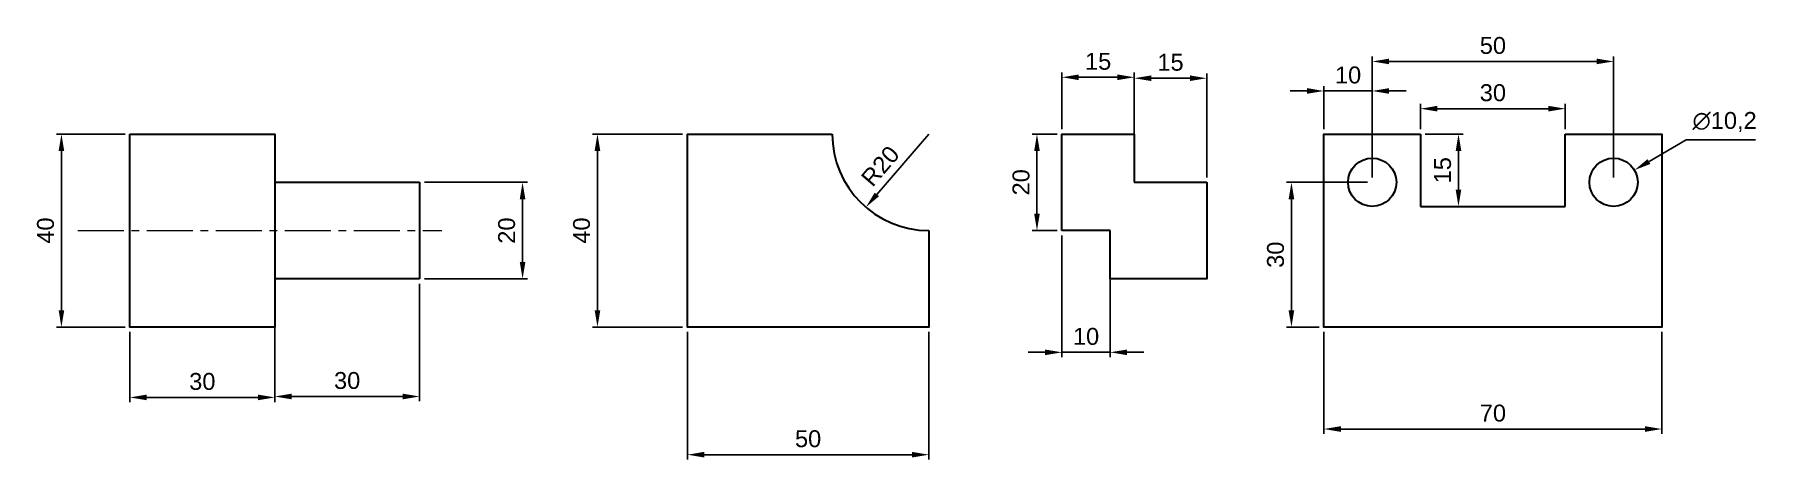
# Model space of a CAD drawing. Header units: millimetres. Extents: x 2607 to 2964, y 1555 to 1643.
import ezdxf

# ---------------------------------------------------------------- set-up
doc = ezdxf.new("R2010")
doc.units = ezdxf.units.MM
doc.linetypes.add('CENTER', pattern=[50.8, 31.75, -6.35, 6.35, -6.35])
doc.linetypes.add('CENTER2', pattern=[28.575, 19.05, -3.175, 3.175, -3.175])
doc.layers.add('centerline', color=1, linetype='CENTER', lineweight=5)
doc.layers.add('drawings', color=7, linetype='Continuous', lineweight=30)
doc.layers.add('dimensions', color=80, linetype='Continuous')
doc.styles.get("Standard").update_dxf_attribs({"font": 'arial.ttf'})
doc.dimstyles.new('AM_ISO', dxfattribs={"dimtxt": 3.5, "dimasz": 3.5, "dimexe": 1, "dimexo": 1, "dimgap": 1.5, "dimtad": 1, "dimdsep": 46, "dimtxsty": 'Standard', "dimcen": 0, "dimclrd": 256, "dimclre": 256, "dimclrt": 2, "dimadec": 0, "dimazin": 2, "dimtp": 0.1, "dimtm": 0.1, "dimtfac": 0.71, "dimtdec": 3, "dimtmove": 0, "dimatfit": 3, "dimfxl": 1, "dimlwd": -1, "dimlwe": -1, "dimarcsym": 1})
doc.dimstyles.new('AM_ISO$3', dxfattribs={"dimtxt": 3.5, "dimasz": 3.5, "dimexe": 1, "dimexo": 1, "dimgap": 1.5, "dimtad": 1, "dimtoh": 1, "dimdsep": 46, "dimtxsty": 'Standard', "dimcen": 0, "dimclrd": 256, "dimclre": 256, "dimclrt": 2, "dimadec": 0, "dimazin": 2, "dimtp": 0.1, "dimtm": 0.1, "dimtfac": 0.71, "dimtdec": 3, "dimtofl": 0, "dimtmove": 0, "dimatfit": 0, "dimfxl": 1, "dimlwd": -1, "dimlwe": -1, "dimarcsym": 1})
doc.dimstyles.new('AM_ISO$4', dxfattribs={"dimtxt": 3.5, "dimasz": 3.5, "dimexe": 1, "dimexo": 1, "dimgap": 1.5, "dimtad": 1, "dimtoh": 1, "dimdsep": 46, "dimtxsty": 'Standard', "dimcen": 0, "dimclrd": 256, "dimclre": 256, "dimclrt": 2, "dimadec": 0, "dimazin": 2, "dimtp": 0.1, "dimtm": 0.1, "dimtfac": 0.71, "dimtdec": 3, "dimtofl": 0, "dimtmove": 0, "dimatfit": 0, "dimfxl": 1, "dimlwd": -1, "dimlwe": -1, "dimarcsym": 1})

# ---------------------------------------------------------------- blocks, each defined once
blk = doc.blocks.new('*U4')
at = {"layer": 'centerline', "color": 0, "linetype": 'CENTER2', "ltscale": 0.5, "transparency": 16777216}
blk.add_line((-25.78, 0), (49.63, 0), dxfattribs=at)
blk = doc.blocks.new('*D5')
at = {"layer": 'Defpoints', "color": 0, "transparency": 16777216}
for p in [(2612.74, 1622.75), (2626.93, 1622.75), (2626.93, 1582.75)]:
    blk.add_point(p, dxfattribs=at)
at = {"layer": 'dimensions', "linetype": 'ByBlock', "transparency": 16777216}
for p, q in [((2625.93, 1622.75), (2611.74, 1622.75)), ((2612.74, 1586.25), (2612.74, 1619.25)), ((2625.93, 1582.75), (2611.74, 1582.75))]:
    blk.add_line(p, q, dxfattribs=at)
at = {"layer": 'dimensions', "transparency": 16777216}
for points in [[(2612.16, 1619.25), (2613.32, 1619.25), (2612.74, 1622.75)], [(2612.16, 1586.25), (2613.32, 1586.25), (2612.74, 1582.75)]]:
    blk.add_solid(points, dxfattribs=at)
at = {"layer": 'dimensions', "color": 2, "transparency": 16777216, "insert": (2609.45, 1602.75), "char_height": 3.5, "attachment_point": 5, "rotation": 90}
blk.add_mtext('40', dxfattribs=at)
blk = doc.blocks.new('*D6')
at = {"layer": 'Defpoints', "color": 0, "transparency": 16777216}
for p in [(2626.93, 1582.75), (2656.93, 1582.75), (2626.93, 1568.19)]:
    blk.add_point(p, dxfattribs=at)
at = {"layer": 'dimensions', "linetype": 'ByBlock', "transparency": 16777216}
for p, q in [((2626.93, 1581.75), (2626.93, 1567.19)), ((2656.93, 1581.75), (2656.93, 1567.19)), ((2653.43, 1568.19), (2630.43, 1568.19))]:
    blk.add_line(p, q, dxfattribs=at)
at = {"layer": 'dimensions', "transparency": 16777216}
for points in [[(2630.43, 1568.77), (2630.43, 1567.6), (2626.93, 1568.19)], [(2653.43, 1568.77), (2653.43, 1567.6), (2656.93, 1568.19)]]:
    blk.add_solid(points, dxfattribs=at)
at = {"layer": 'dimensions', "color": 2, "transparency": 16777216, "insert": (2641.93, 1571.48), "char_height": 3.5, "attachment_point": 5}
blk.add_mtext('30', dxfattribs=at)
blk = doc.blocks.new('*D7')
at = {"layer": 'Defpoints', "color": 0, "transparency": 16777216}
for p in [(2686.93, 1612.75), (2708.27, 1612.75), (2686.93, 1592.75)]:
    blk.add_point(p, dxfattribs=at)
at = {"layer": 'dimensions', "linetype": 'ByBlock', "transparency": 16777216}
for p, q in [((2687.93, 1612.75), (2709.27, 1612.75)), ((2708.27, 1596.25), (2708.27, 1609.25)), ((2687.93, 1592.75), (2709.27, 1592.75))]:
    blk.add_line(p, q, dxfattribs=at)
at = {"layer": 'dimensions', "transparency": 16777216}
for points in [[(2707.69, 1609.25), (2708.85, 1609.25), (2708.27, 1612.75)], [(2707.69, 1596.25), (2708.85, 1596.25), (2708.27, 1592.75)]]:
    blk.add_solid(points, dxfattribs=at)
at = {"layer": 'dimensions', "color": 2, "transparency": 16777216, "insert": (2704.98, 1602.75), "char_height": 3.5, "attachment_point": 5, "rotation": 90}
blk.add_mtext('20', dxfattribs=at)
blk = doc.blocks.new('*D8')
at = {"layer": 'Defpoints', "color": 0, "transparency": 16777216}
for p in [(2656.93, 1592.75), (2686.93, 1592.75), (2686.93, 1568.38)]:
    blk.add_point(p, dxfattribs=at)
at = {"layer": 'dimensions', "linetype": 'ByBlock', "transparency": 16777216}
for p, q in [((2656.93, 1591.75), (2656.93, 1567.38)), ((2686.93, 1591.75), (2686.93, 1567.38)), ((2660.43, 1568.38), (2683.43, 1568.38))]:
    blk.add_line(p, q, dxfattribs=at)
at = {"layer": 'dimensions', "transparency": 16777216}
for points in [[(2660.43, 1568.96), (2660.43, 1567.79), (2656.93, 1568.38)], [(2683.43, 1568.96), (2683.43, 1567.79), (2686.93, 1568.38)]]:
    blk.add_solid(points, dxfattribs=at)
at = {"layer": 'dimensions', "color": 2, "transparency": 16777216, "insert": (2671.93, 1571.67), "char_height": 3.5, "attachment_point": 5}
blk.add_mtext('30', dxfattribs=at)
blk = doc.blocks.new('*D9')
at = {"layer": 'Defpoints', "color": 0, "transparency": 16777216}
for p in [(2742.42, 1622.75), (2723.78, 1582.75), (2742.42, 1582.75)]:
    blk.add_point(p, dxfattribs=at)
at = {"layer": 'dimensions', "linetype": 'ByBlock', "transparency": 16777216}
for p, q in [((2741.42, 1622.75), (2722.78, 1622.75)), ((2723.78, 1619.25), (2723.78, 1586.25)), ((2741.42, 1582.75), (2722.78, 1582.75))]:
    blk.add_line(p, q, dxfattribs=at)
at = {"layer": 'dimensions', "transparency": 16777216}
for points in [[(2723.2, 1619.25), (2724.37, 1619.25), (2723.78, 1622.75)], [(2723.2, 1586.25), (2724.37, 1586.25), (2723.78, 1582.75)]]:
    blk.add_solid(points, dxfattribs=at)
at = {"layer": 'dimensions', "color": 2, "transparency": 16777216, "insert": (2720.5, 1602.75), "char_height": 3.5, "attachment_point": 5, "rotation": 90}
blk.add_mtext('40', dxfattribs=at)
blk = doc.blocks.new('*D10')
at = {"layer": 'Defpoints', "color": 0, "transparency": 16777216}
for p in [(2742.42, 1582.75), (2792.42, 1582.75), (2792.42, 1556.32)]:
    blk.add_point(p, dxfattribs=at)
at = {"layer": 'dimensions', "linetype": 'ByBlock', "transparency": 16777216}
for p, q in [((2742.42, 1581.75), (2742.42, 1555.32)), ((2792.42, 1581.75), (2792.42, 1555.32)), ((2745.92, 1556.32), (2788.92, 1556.32))]:
    blk.add_line(p, q, dxfattribs=at)
at = {"layer": 'dimensions', "transparency": 16777216}
for points in [[(2745.92, 1556.91), (2745.92, 1555.74), (2742.42, 1556.32)], [(2788.92, 1556.91), (2788.92, 1555.74), (2792.42, 1556.32)]]:
    blk.add_solid(points, dxfattribs=at)
at = {"layer": 'dimensions', "color": 2, "transparency": 16777216, "insert": (2767.42, 1559.61), "char_height": 3.5, "attachment_point": 5}
blk.add_mtext('50', dxfattribs=at)
blk = doc.blocks.new('*D11')
at = {"layer": 'Defpoints', "color": 0, "transparency": 16777216}
for p in [(2792.42, 1622.75), (2779.38, 1607.58)]:
    blk.add_point(p, dxfattribs=at)
at = {"layer": 'dimensions', "linetype": 'ByBlock', "transparency": 16777216}
blk.add_line((2792.42, 1622.75), (2781.66, 1610.24), dxfattribs=at)
at = {"layer": 'dimensions', "transparency": 16777216}
blk.add_solid([(2781.22, 1610.62), (2782.11, 1609.86), (2779.38, 1607.58)], dxfattribs=at)
at = {"layer": 'dimensions', "color": 2, "transparency": 16777216, "insert": (2782.38, 1616.11), "char_height": 3.5, "attachment_point": 5, "rotation": 49.3361}
blk.add_mtext('R20', dxfattribs=at)
blk = doc.blocks.new('*D12')
at = {"layer": 'Defpoints', "color": 0, "transparency": 16777216}
for p in [(2814.83, 1622.75), (2820, 1622.75), (2820, 1602.75)]:
    blk.add_point(p, dxfattribs=at)
at = {"layer": 'dimensions', "linetype": 'ByBlock', "transparency": 16777216}
for p, q in [((2819, 1622.75), (2813.83, 1622.75)), ((2814.83, 1606.25), (2814.83, 1619.25)), ((2819, 1602.75), (2813.83, 1602.75))]:
    blk.add_line(p, q, dxfattribs=at)
at = {"layer": 'dimensions', "transparency": 16777216}
for points in [[(2814.25, 1619.25), (2815.41, 1619.25), (2814.83, 1622.75)], [(2814.25, 1606.25), (2815.41, 1606.25), (2814.83, 1602.75)]]:
    blk.add_solid(points, dxfattribs=at)
at = {"layer": 'dimensions', "color": 2, "transparency": 16777216, "insert": (2811.54, 1612.75), "char_height": 3.5, "attachment_point": 5, "rotation": 90}
blk.add_mtext('20', dxfattribs=at)
blk = doc.blocks.new('*D13')
at = {"layer": 'Defpoints', "color": 0, "transparency": 16777216}
for p in [(2835, 1634.51), (2820, 1622.75), (2835, 1622.75)]:
    blk.add_point(p, dxfattribs=at)
at = {"layer": 'dimensions', "linetype": 'ByBlock', "transparency": 16777216}
for p, q in [((2820, 1623.75), (2820, 1635.51)), ((2823.5, 1634.51), (2831.5, 1634.51)), ((2835, 1623.75), (2835, 1635.51))]:
    blk.add_line(p, q, dxfattribs=at)
at = {"layer": 'dimensions', "transparency": 16777216}
for points in [[(2823.5, 1635.09), (2823.5, 1633.92), (2820, 1634.51)], [(2831.5, 1635.09), (2831.5, 1633.92), (2835, 1634.51)]]:
    blk.add_solid(points, dxfattribs=at)
at = {"layer": 'dimensions', "color": 2, "transparency": 16777216, "insert": (2827.5, 1637.79), "char_height": 3.5, "attachment_point": 5}
blk.add_mtext('15', dxfattribs=at)
blk = doc.blocks.new('*D14')
at = {"layer": 'Defpoints', "color": 0, "transparency": 16777216}
for p in [(2850, 1634.31), (2835, 1612.75), (2850, 1612.75)]:
    blk.add_point(p, dxfattribs=at)
at = {"layer": 'dimensions', "linetype": 'ByBlock', "transparency": 16777216}
for p, q in [((2835, 1613.75), (2835, 1635.31)), ((2838.5, 1634.31), (2846.5, 1634.31)), ((2850, 1613.75), (2850, 1635.31))]:
    blk.add_line(p, q, dxfattribs=at)
at = {"layer": 'dimensions', "transparency": 16777216}
for points in [[(2838.5, 1634.9), (2838.5, 1633.73), (2835, 1634.31)], [(2846.5, 1634.9), (2846.5, 1633.73), (2850, 1634.31)]]:
    blk.add_solid(points, dxfattribs=at)
at = {"layer": 'dimensions', "color": 2, "transparency": 16777216, "insert": (2842.5, 1637.6), "char_height": 3.5, "attachment_point": 5}
blk.add_mtext('15', dxfattribs=at)
blk = doc.blocks.new('*D15')
at = {"layer": 'Defpoints', "color": 0, "transparency": 16777216}
for p in [(2820, 1602.75), (2830, 1602.75), (2830, 1577.53)]:
    blk.add_point(p, dxfattribs=at)
at = {"layer": 'dimensions', "linetype": 'ByBlock', "transparency": 16777216}
for p, q in [((2820, 1601.75), (2820, 1576.53)), ((2830, 1601.75), (2830, 1576.53)), ((2816.5, 1577.53), (2813, 1577.53)), ((2820, 1577.53), (2830, 1577.53)), ((2833.5, 1577.53), (2837, 1577.53))]:
    blk.add_line(p, q, dxfattribs=at)
at = {"layer": 'dimensions', "transparency": 16777216}
for points in [[(2816.5, 1578.11), (2816.5, 1576.94), (2820, 1577.53)], [(2833.5, 1578.11), (2833.5, 1576.94), (2830, 1577.53)]]:
    blk.add_solid(points, dxfattribs=at)
at = {"layer": 'dimensions', "color": 2, "transparency": 16777216, "insert": (2825, 1580.81), "char_height": 3.5, "attachment_point": 5}
blk.add_mtext('10', dxfattribs=at)
blk = doc.blocks.new('*D16')
at = {"layer": 'Defpoints', "color": 0, "transparency": 16777216}
for p in [(2867.55, 1612.75), (2884.28, 1612.75), (2874.28, 1582.75)]:
    blk.add_point(p, dxfattribs=at)
at = {"layer": 'dimensions', "linetype": 'ByBlock', "transparency": 16777216}
for p, q in [((2883.28, 1612.75), (2866.55, 1612.75)), ((2867.55, 1586.25), (2867.55, 1609.25)), ((2873.28, 1582.75), (2866.55, 1582.75))]:
    blk.add_line(p, q, dxfattribs=at)
at = {"layer": 'dimensions', "transparency": 16777216}
for points in [[(2866.96, 1609.25), (2868.13, 1609.25), (2867.55, 1612.75)], [(2866.96, 1586.25), (2868.13, 1586.25), (2867.55, 1582.75)]]:
    blk.add_solid(points, dxfattribs=at)
at = {"layer": 'dimensions', "color": 2, "transparency": 16777216, "insert": (2864.26, 1597.75), "char_height": 3.5, "attachment_point": 5, "rotation": 90}
blk.add_mtext('30', dxfattribs=at)
blk = doc.blocks.new('*D17')
at = {"layer": 'Defpoints', "color": 0, "transparency": 16777216}
for p in [(2884.28, 1631.67), (2874.28, 1622.75), (2884.28, 1612.75)]:
    blk.add_point(p, dxfattribs=at)
at = {"layer": 'dimensions', "linetype": 'ByBlock', "transparency": 16777216}
for p, q in [((2874.28, 1623.75), (2874.28, 1632.67)), ((2884.28, 1613.75), (2884.28, 1632.67)), ((2870.78, 1631.67), (2867.28, 1631.67)), ((2874.28, 1631.67), (2884.28, 1631.67)), ((2887.78, 1631.67), (2891.28, 1631.67))]:
    blk.add_line(p, q, dxfattribs=at)
at = {"layer": 'dimensions', "transparency": 16777216}
for points in [[(2870.78, 1632.26), (2870.78, 1631.09), (2874.28, 1631.67)], [(2887.78, 1632.26), (2887.78, 1631.09), (2884.28, 1631.67)]]:
    blk.add_solid(points, dxfattribs=at)
at = {"layer": 'dimensions', "color": 2, "transparency": 16777216, "insert": (2879.28, 1634.96), "char_height": 3.5, "attachment_point": 5}
blk.add_mtext('10', dxfattribs=at)
blk = doc.blocks.new('*D18')
at = {"layer": 'Defpoints', "color": 0, "transparency": 16777216}
for p in [(2934.28, 1637.79), (2884.28, 1612.75), (2934.28, 1612.75)]:
    blk.add_point(p, dxfattribs=at)
at = {"layer": 'dimensions', "linetype": 'ByBlock', "transparency": 16777216}
for p, q in [((2884.28, 1613.75), (2884.28, 1638.79)), ((2887.78, 1637.79), (2930.78, 1637.79)), ((2934.28, 1613.75), (2934.28, 1638.79))]:
    blk.add_line(p, q, dxfattribs=at)
at = {"layer": 'dimensions', "transparency": 16777216}
for points in [[(2887.78, 1638.37), (2887.78, 1637.21), (2884.28, 1637.79)], [(2930.78, 1638.37), (2930.78, 1637.21), (2934.28, 1637.79)]]:
    blk.add_solid(points, dxfattribs=at)
at = {"layer": 'dimensions', "color": 2, "transparency": 16777216, "insert": (2909.28, 1641.08), "char_height": 3.5, "attachment_point": 5}
blk.add_mtext('50', dxfattribs=at)
blk = doc.blocks.new('*D19')
at = {"layer": 'Defpoints', "color": 0, "transparency": 16777216}
for p in [(2874.28, 1582.75), (2944.28, 1582.75), (2944.28, 1561.64)]:
    blk.add_point(p, dxfattribs=at)
at = {"layer": 'dimensions', "linetype": 'ByBlock', "transparency": 16777216}
for p, q in [((2874.28, 1581.75), (2874.28, 1560.64)), ((2944.28, 1581.75), (2944.28, 1560.64)), ((2877.78, 1561.64), (2940.78, 1561.64))]:
    blk.add_line(p, q, dxfattribs=at)
at = {"layer": 'dimensions', "transparency": 16777216}
for points in [[(2877.78, 1562.22), (2877.78, 1561.05), (2874.28, 1561.64)], [(2940.78, 1562.22), (2940.78, 1561.05), (2944.28, 1561.64)]]:
    blk.add_solid(points, dxfattribs=at)
at = {"layer": 'dimensions', "color": 2, "transparency": 16777216, "insert": (2909.28, 1564.92), "char_height": 3.5, "attachment_point": 5}
blk.add_mtext('70', dxfattribs=at)
blk = doc.blocks.new('*D20')
at = {"layer": 'Defpoints', "color": 0, "transparency": 16777216}
for p in [(2894.28, 1622.75), (2902.15, 1622.75), (2894.28, 1607.75)]:
    blk.add_point(p, dxfattribs=at)
at = {"layer": 'dimensions', "linetype": 'ByBlock', "transparency": 16777216}
for p, q in [((2895.28, 1622.75), (2903.15, 1622.75)), ((2902.15, 1611.25), (2902.15, 1619.25)), ((2895.28, 1607.75), (2903.15, 1607.75))]:
    blk.add_line(p, q, dxfattribs=at)
at = {"layer": 'dimensions', "transparency": 16777216}
for points in [[(2901.57, 1619.25), (2902.74, 1619.25), (2902.15, 1622.75)], [(2901.57, 1611.25), (2902.74, 1611.25), (2902.15, 1607.75)]]:
    blk.add_solid(points, dxfattribs=at)
at = {"layer": 'dimensions', "color": 2, "transparency": 16777216, "insert": (2898.87, 1615.25), "char_height": 3.5, "attachment_point": 5, "rotation": 90}
blk.add_mtext('15', dxfattribs=at)
blk = doc.blocks.new('*D21')
at = {"layer": 'Defpoints', "color": 0, "transparency": 16777216}
for p in [(2924.28, 1628), (2894.28, 1622.75), (2924.28, 1622.75)]:
    blk.add_point(p, dxfattribs=at)
at = {"layer": 'dimensions', "linetype": 'ByBlock', "transparency": 16777216}
for p, q in [((2894.28, 1623.75), (2894.28, 1629)), ((2924.28, 1623.75), (2924.28, 1629)), ((2897.78, 1628), (2920.78, 1628))]:
    blk.add_line(p, q, dxfattribs=at)
at = {"layer": 'dimensions', "transparency": 16777216}
for points in [[(2897.78, 1628.59), (2897.78, 1627.42), (2894.28, 1628)], [(2920.78, 1628.59), (2920.78, 1627.42), (2924.28, 1628)]]:
    blk.add_solid(points, dxfattribs=at)
at = {"layer": 'dimensions', "color": 2, "transparency": 16777216, "insert": (2909.28, 1631.29), "char_height": 3.5, "attachment_point": 5}
blk.add_mtext('30', dxfattribs=at)
blk = doc.blocks.new('*D22')
at = {"layer": 'Defpoints', "color": 0, "transparency": 16777216}
for p in [(2938.6, 1615.28), (2929.97, 1610.23)]:
    blk.add_point(p, dxfattribs=at)
at = {"layer": 'dimensions', "linetype": 'ByBlock', "transparency": 16777216}
for p, q in [((2941.62, 1617.05), (2949.35, 1621.58)), ((2949.35, 1621.58), (2963.71, 1621.58))]:
    blk.add_line(p, q, dxfattribs=at)
at = {"layer": 'dimensions', "transparency": 16777216}
blk.add_solid([(2941.32, 1617.55), (2941.91, 1616.55), (2938.6, 1615.28)], dxfattribs=at)
at = {"layer": 'dimensions', "color": 2, "transparency": 16777216, "insert": (2957.28, 1625.24), "char_height": 3.5, "attachment_point": 5}
blk.add_mtext('∅10,2', dxfattribs=at)

msp = doc.modelspace()

# ---------------------------------------------------------------- linework, layer by layer
at = {"layer": 'drawings'}
for p, q in [((2834.998, 1622.754), (2834.998, 1612.754)), ((2894.285, 1622.754), (2894.285, 1607.754)), ((2924.285, 1607.754), (2924.285, 1622.754)), ((2656.926, 1612.754), (2686.926, 1612.754)), ((2686.926, 1612.754), (2686.926, 1592.754)), ((2834.998, 1612.754), (2849.998, 1612.754)), ((2894.285, 1607.754), (2924.285, 1607.754)), ((2829.998, 1602.754), (2819.998, 1602.754)), ((2829.998, 1592.754), (2829.998, 1602.754)), ((2686.926, 1592.754), (2656.926, 1592.754))]:
    msp.add_line(p, q, dxfattribs=at)
msp.add_lwpolyline([(2626.926, 1622.754), (2656.926, 1622.754), (2656.926, 1582.754), (2626.926, 1582.754)], close=True, dxfattribs=at)
for points in [[(2792.416, 1602.754), (2792.416, 1582.754), (2742.416, 1582.754), (2742.416, 1622.754), (2772.416, 1622.754)], [(2819.998, 1602.754), (2819.998, 1622.754), (2834.998, 1622.754)], [(2924.285, 1622.754), (2944.285, 1622.754), (2944.285, 1582.754), (2874.285, 1582.754), (2874.285, 1622.754), (2894.285, 1622.754)], [(2849.998, 1612.754), (2849.998, 1592.754), (2829.998, 1592.754)]]:
    msp.add_lwpolyline(points, dxfattribs=at)
for centre in [(2884.285, 1612.754), (2934.285, 1612.754)]:
    msp.add_circle(centre, 5, dxfattribs=at)
msp.add_arc((2792.416, 1622.754), 20, 180, 270, dxfattribs=at)

# ---------------------------------------------------------------- block references
at = {"layer": 'centerline', "linetype": 'CENTER2', "ltscale": 0.5}
msp.add_blockref('*U4', (2641.926, 1602.754), dxfattribs=at)

# ---------------------------------------------------------------- dimensions: what is measured, and where the dimension line sits
at = {"layer": 'dimensions'}
for base, p1, p2, picture, middle in [((2934.285, 1637.791), (2884.285, 1612.754), (2934.285, 1612.754), '*D18', (2909.285, 1641.078)), ((2834.998, 1634.506), (2819.998, 1622.754), (2834.998, 1622.754), '*D13', (2827.498, 1637.793)), ((2849.998, 1634.315), (2834.998, 1612.754), (2849.998, 1612.754), '*D14', (2842.498, 1637.602)), ((2884.285, 1631.674), (2874.285, 1622.754), (2884.285, 1612.754), '*D17', (2879.285, 1634.961)), ((2924.285, 1628.004), (2894.285, 1622.754), (2924.285, 1622.754), '*D21', (2909.285, 1631.292)), ((2829.998, 1577.528), (2819.998, 1602.754), (2829.998, 1602.754), '*D15', (2824.998, 1580.815)), ((2686.926, 1568.377), (2656.926, 1592.754), (2686.926, 1592.754), '*D8', (2671.926, 1571.665)), ((2626.926, 1568.188), (2656.926, 1582.754), (2626.926, 1582.754), '*D6', (2641.926, 1571.476)), ((2792.416, 1556.322), (2742.416, 1582.754), (2792.416, 1582.754), '*D10', (2767.416, 1559.609)), ((2944.285, 1561.636), (2874.285, 1582.754), (2944.285, 1582.754), '*D19', (2909.285, 1564.923))]:
    dim = msp.add_linear_dim(base=base, p1=p1, p2=p2, dimstyle='AM_ISO', dxfattribs=at)
    dim.commit()
    dim.dimension.update_dxf_attribs({"geometry": picture, "text_midpoint": middle})
dim = msp.add_diameter_dim_2p(p1=(2929.971, 1610.226), p2=(2938.599, 1615.282), text='<>,2', dimstyle='AM_ISO$3', override={"dimpost": ''}, dxfattribs=at)
dim.commit()
dim.dimension.update_dxf_attribs({"geometry": '*D22', "text_midpoint": (2957.281, 1621.581), "dimtype": 163})
dim = msp.add_linear_dim(base=(2612.741, 1622.754), p1=(2626.926, 1582.754), p2=(2626.926, 1622.754), angle=90, dimstyle='AM_ISO', dxfattribs=at)
dim.commit()
dim.dimension.update_dxf_attribs({"geometry": '*D5', "text_midpoint": (2612.741, 1602.754), "dimtype": 160})
for base, p1, p2, picture, middle in [((2723.784, 1582.754), (2742.416, 1622.754), (2742.416, 1582.754), '*D9', (2720.497, 1602.754)), ((2814.832, 1622.754), (2819.998, 1602.754), (2819.998, 1622.754), '*D12', (2811.545, 1612.754)), ((2902.154, 1622.754), (2894.285, 1607.754), (2894.285, 1622.754), '*D20', (2898.867, 1615.254)), ((2708.269, 1612.754), (2686.926, 1592.754), (2686.926, 1612.754), '*D7', (2704.982, 1602.754)), ((2867.547, 1612.754), (2874.285, 1582.754), (2884.285, 1612.754), '*D16', (2864.259, 1597.754))]:
    dim = msp.add_linear_dim(base=base, p1=p1, p2=p2, angle=90, dimstyle='AM_ISO', dxfattribs=at)
    dim.commit()
    dim.dimension.update_dxf_attribs({"geometry": picture, "text_midpoint": middle})
dim = msp.add_radius_dim(center=(2792.416, 1622.754), mpoint=(2779.383, 1607.583), dimstyle='AM_ISO$4', dxfattribs=at)
dim.commit()
dim.dimension.update_dxf_attribs({"geometry": '*D11', "text_midpoint": (2784.872, 1613.972), "dimtype": 164})

doc.saveas('drawing.dxf')
